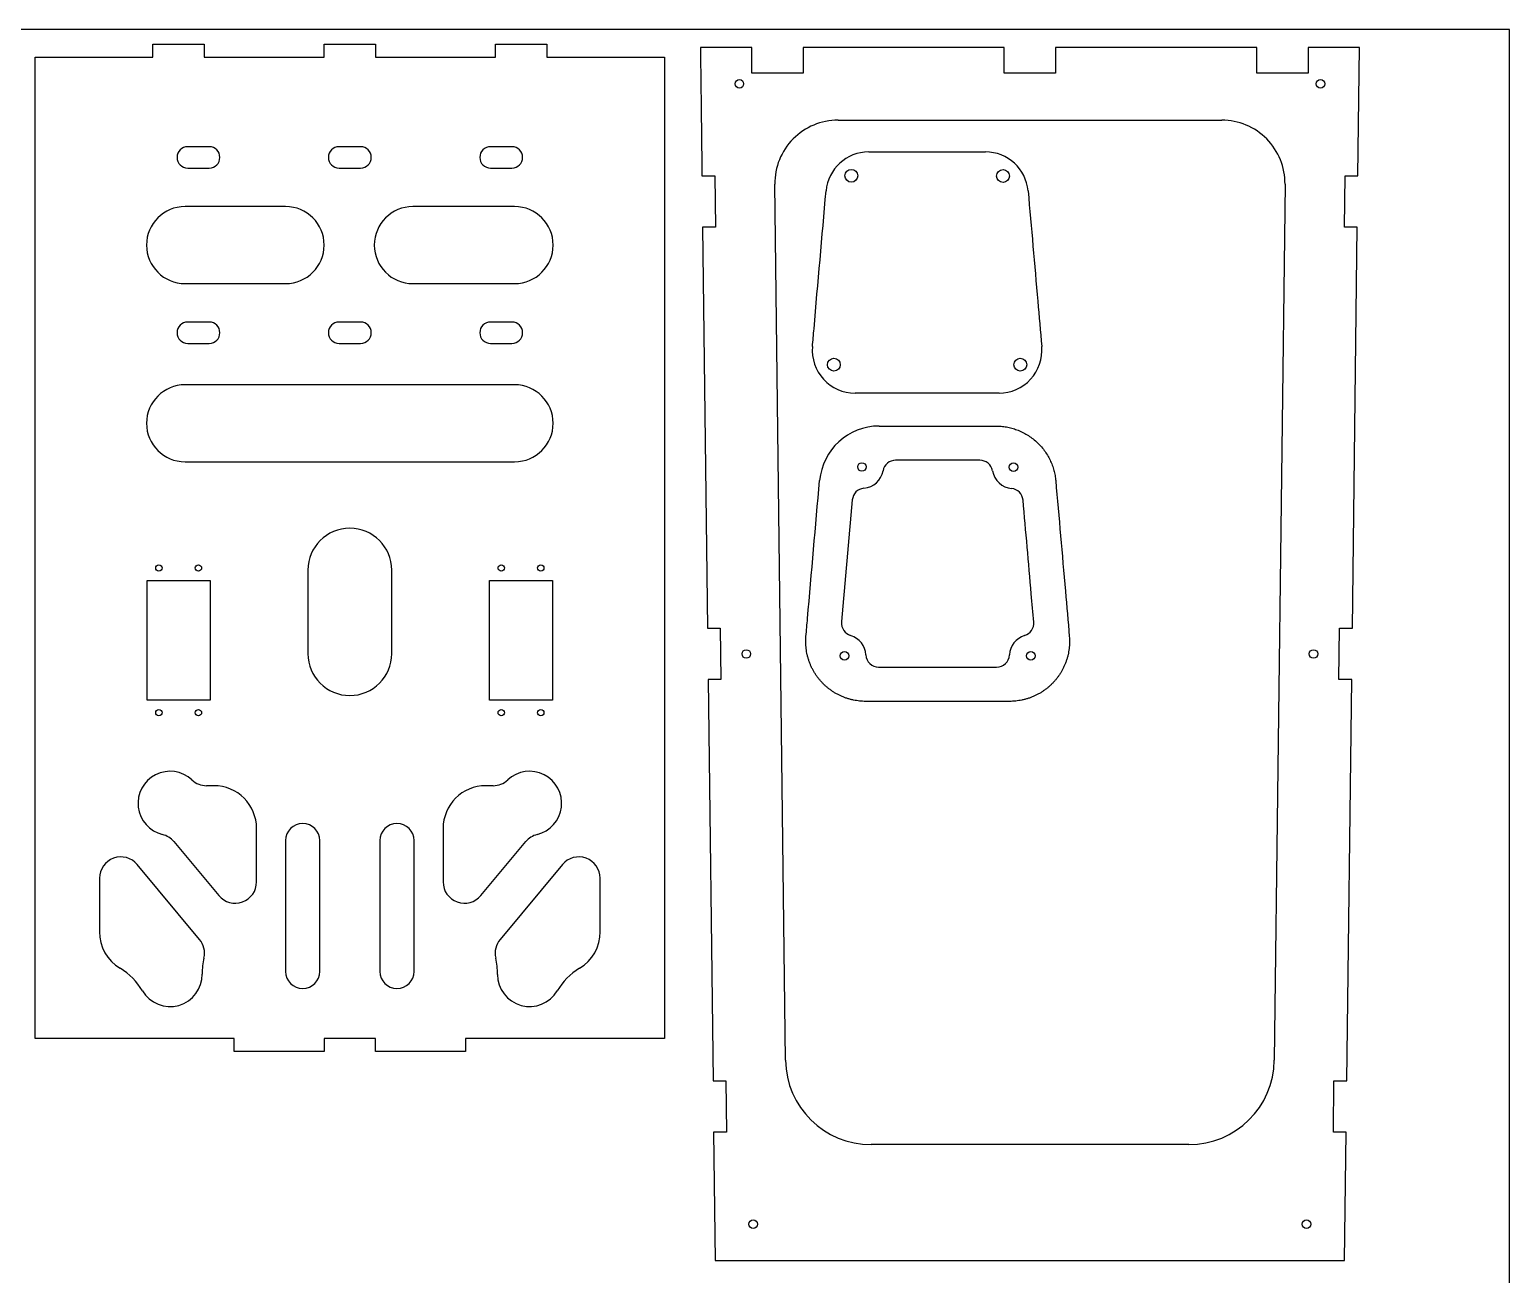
# Model space of a CAD drawing. Header units: millimetres. Extents: x -1421 to 1426, y -1337 to 584.
# Drawn here: x 956.4 to 1426.4, y 188.7 to 584.3 of the extents above; entities that cross this region are included whole.
import ezdxf

# ---------------------------------------------------------------- set-up
doc = ezdxf.new("R2010")
doc.units = ezdxf.units.MM
doc.header["$MEASUREMENT"] = 0
doc.layers.add('Predeterminada', color=18, linetype='Continuous', true_color=0x000000)

msp = doc.modelspace()

# ---------------------------------------------------------------- linework, layer by layer
at = {"layer": 'Predeterminada'}
for p, q in [((995.568, 579.647), (1011.878, 579.647)), ((995.568, 575.57), (995.568, 579.647)), ((1011.878, 579.647), (1011.878, 575.57)), ((1049.935, 575.57), (1049.935, 579.647)), ((1049.935, 579.647), (1066.245, 579.647)), ((1066.245, 579.647), (1066.245, 575.57)), ((1104.302, 575.57), (1104.302, 579.647)), ((1104.302, 579.647), (1120.612, 579.647)), ((1120.612, 579.647), (1120.612, 575.57)), ((1185.733, 578.622), (1169.423, 578.622)), ((1185.733, 570.467), (1185.733, 578.622)), ((1265.923, 578.622), (1202.043, 578.622)), ((1202.043, 578.622), (1202.043, 570.467)), ((1265.923, 570.467), (1265.923, 578.622)), ((1346.114, 578.622), (1282.233, 578.622)), ((1282.233, 578.622), (1282.233, 570.467)), ((1346.114, 570.467), (1346.114, 578.622)), ((1378.734, 578.622), (1362.424, 578.622)), ((1362.424, 578.622), (1362.424, 570.467)), ((1378.236, 537.847), (1378.734, 578.622)), ((958.191, 263.642), (958.191, 575.57)), ((958.191, 575.57), (995.568, 575.57)), ((1011.878, 575.57), (1049.935, 575.57)), ((1066.245, 575.57), (1104.302, 575.57)), ((1120.612, 575.57), (1157.989, 575.57)), ((1157.989, 575.57), (1157.989, 263.642)), ((1202.043, 570.467), (1185.733, 570.467)), ((1282.233, 570.467), (1265.923, 570.467)), ((1362.424, 570.467), (1346.114, 570.467)), ((1213.171, 555.516), (1334.985, 555.516)), ((1013.42, 547.074), (1006.624, 547.074)), ((1061.488, 547.074), (1054.692, 547.074)), ((1109.562, 547.074), (1102.766, 547.074)), ((1222.877, 545.412), (1259.949, 545.412)), ((1006.624, 540.278), (1013.42, 540.278)), ((1054.692, 540.278), (1061.488, 540.278)), ((1102.766, 540.278), (1109.562, 540.278)), ((1169.921, 537.847), (1173.998, 537.847)), ((1173.998, 537.847), (1174.198, 521.537)), ((1373.959, 521.537), (1374.158, 537.847)), ((1374.158, 537.847), (1378.236, 537.847)), ((1196.46, 256.794), (1193.061, 535.159)), ((1355.096, 535.159), (1351.697, 256.794)), ((1037.703, 528.046), (1005.762, 528.046)), ((1110.418, 528.046), (1078.102, 528.046)), ((1174.198, 521.537), (1170.12, 521.537)), ((1170.12, 521.537), (1171.677, 394.023)), ((1378.037, 521.537), (1373.959, 521.537)), ((1376.48, 394.023), (1378.037, 521.537)), ((1005.762, 503.581), (1037.703, 503.581)), ((1078.102, 503.581), (1110.418, 503.581)), ((1013.42, 491.348), (1006.624, 491.348)), ((1061.488, 491.348), (1054.692, 491.348)), ((1109.562, 491.348), (1102.766, 491.348)), ((1006.624, 484.552), (1013.42, 484.552)), ((1054.692, 484.552), (1061.488, 484.552)), ((1102.766, 484.552), (1109.562, 484.552)), ((1110.418, 471.415), (1005.762, 471.415)), ((1264.269, 468.789), (1218.557, 468.789)), ((1226.236, 458.31), (1263.308, 458.31)), ((1005.762, 446.95), (1110.418, 446.95)), ((1258.18, 447.437), (1231.429, 447.437)), ((1044.784, 412.528), (1044.784, 385.971)), ((1071.396, 385.971), (1071.396, 412.528)), ((1171.677, 394.023), (1175.754, 394.023)), ((1175.754, 394.023), (1175.954, 377.713)), ((1372.203, 377.713), (1372.402, 394.023)), ((1372.402, 394.023), (1376.48, 394.023)), ((1226.036, 381.688), (1263.507, 381.688)), ((1175.954, 377.713), (1171.876, 377.713)), ((1171.876, 377.713), (1173.433, 250.198)), ((1376.281, 377.713), (1372.203, 377.713)), ((1374.724, 250.198), (1376.281, 377.713)), ((1267.627, 370.814), (1221.916, 370.814)), ((1014.883, 344.02), (1012.597, 344.02)), ((1103.582, 344.02), (1101.297, 344.02)), ((1028.474, 313.455), (1028.474, 330.428)), ((1087.706, 330.428), (1087.706, 313.455)), ((1002.211, 326.234), (1016.454, 309.109)), ((1037.703, 326.564), (1037.703, 285.006)), ((1048.576, 285.006), (1048.576, 326.564)), ((1067.604, 326.564), (1067.604, 285.006)), ((1078.477, 285.006), (1078.477, 326.564)), ((1099.726, 309.109), (1113.969, 326.234)), ((1010.369, 295.171), (990.599, 318.94)), ((1125.581, 318.94), (1105.811, 295.171)), ((978.579, 314.594), (978.579, 297.621)), ((1137.601, 297.621), (1137.601, 314.594)), ((1021.393, 263.642), (958.191, 263.642)), ((1021.393, 259.564), (1021.393, 263.642)), ((1066.245, 263.642), (1049.935, 263.642)), ((1049.935, 263.642), (1049.935, 259.564)), ((1066.245, 259.564), (1066.245, 263.642)), ((1157.989, 263.642), (1094.787, 263.642)), ((1094.787, 263.642), (1094.787, 259.564)), ((1049.935, 259.564), (1021.393, 259.564)), ((1094.787, 259.564), (1066.245, 259.564)), ((1173.433, 250.198), (1177.51, 250.198)), ((1177.51, 250.198), (1177.71, 233.888)), ((1370.447, 233.888), (1370.646, 250.198)), ((1370.646, 250.198), (1374.724, 250.198)), ((1177.71, 233.888), (1173.632, 233.888)), ((1173.632, 233.888), (1174.13, 193.113)), ((1374.525, 233.888), (1370.447, 233.888)), ((1374.027, 193.113), (1374.525, 233.888)), ((1324.516, 229.943), (1223.641, 229.943)), ((1174.13, 193.113), (1374.027, 193.113))]:
    msp.add_line(p, q, dxfattribs=at)
for points in [[(526.352, -15.702), (1426.352, -15.702), (1426.352, 584.298), (526.352, 584.298), (526.352, -15.702)], [(993.723, 409.203), (1013.723, 409.203), (1013.723, 371.203), (993.723, 371.203), (993.723, 409.203)], [(1102.457, 409.203), (1122.457, 409.203), (1122.457, 371.203), (1102.457, 371.203), (1102.457, 409.203)]]:
    msp.add_lwpolyline(points, dxfattribs=at)
for centre, radius in [((1181.806, 567.069), 1.359), ((1366.351, 567.069), 1.359), ((1217.371, 537.836), 2.039), ((1265.533, 537.763), 2.039), ((1211.816, 477.791), 2.039), ((1271.01, 477.791), 2.039), ((1220.73, 445.298), 1.359), ((1268.892, 445.225), 1.359), ((997.438, 413.212), 1), ((1010.008, 413.212), 1), ((1106.172, 413.212), 1), ((1118.742, 413.212), 1), ((1184.01, 385.868), 1.359), ((1215.175, 385.253), 1.359), ((1274.368, 385.253), 1.359), ((1364.147, 385.868), 1.359), ((997.438, 367.212), 1), ((1010.008, 367.212), 1), ((1106.172, 367.212), 1), ((1118.742, 367.212), 1), ((1186.214, 204.666), 1.359), ((1361.943, 204.666), 1.359)]:
    msp.add_circle(centre, radius, dxfattribs=at)
for centre, radius, start, end in [((1213.171, 535.405), 20.112, 90, 180.69952), ((1334.985, 535.405), 20.112, 359.30049, 90), ((1006.624, 543.676), 3.398, 90, 180), ((1013.42, 543.676), 3.398, 0, 90), ((1054.692, 543.676), 3.398, 90, 180), ((1061.488, 543.676), 3.398, 0, 90), ((1102.766, 543.676), 3.398, 90, 180), ((1109.562, 543.676), 3.398, 0, 90), ((1222.877, 531.82), 13.592, 90, 174.92946), ((1259.949, 531.82), 13.592, 5.07057, 89.99964), ((1006.624, 543.676), 3.398, 180, 270), ((1013.42, 543.676), 3.398, 270, 0), ((1054.692, 543.676), 3.398, 180, 270), ((1061.488, 543.676), 3.398, 270, 0), ((1102.766, 543.676), 3.398, 180, 270), ((1109.562, 543.676), 3.398, 270, 0), ((1005.762, 515.813), 12.232, 90, 180), ((1037.703, 515.813), 12.232, 0, 90), ((1078.102, 515.813), 12.232, 90, 180), ((1110.418, 515.813), 12.232, 0, 90), ((1005.762, 515.813), 12.232, 180, 270), ((1037.703, 515.813), 12.232, 270, 0), ((1078.102, 515.813), 12.232, 180, 270), ((1110.418, 515.813), 12.232, 270, 0), ((1006.624, 487.95), 3.398, 90, 180), ((1013.42, 487.95), 3.398, 0, 90), ((1054.692, 487.95), 3.398, 90, 180), ((1061.488, 487.95), 3.398, 0, 90), ((1102.766, 487.95), 3.398, 90, 180), ((1109.562, 487.95), 3.398, 0, 90), ((1006.624, 487.95), 3.398, 180, 270), ((1013.42, 487.95), 3.398, 270, 0), ((1054.692, 487.95), 3.398, 180, 270), ((1061.488, 487.95), 3.398, 270, 0), ((1102.766, 487.95), 3.398, 180, 270), ((1109.562, 487.95), 3.398, 270, 0), ((1218.557, 482.381), 13.592, 175.08527, 269.99977), ((1264.269, 482.381), 13.592, 270.00011, 4.91468), ((1005.762, 459.183), 12.232, 90, 180), ((1110.418, 459.183), 12.232, 0, 90), ((1005.762, 459.183), 12.232, 180, 270), ((1110.418, 459.183), 12.232, 270, 0), ((1226.236, 439.282), 19.028, 90, 174.92946), ((1231.429, 443.359), 4.077, 89.99999, 169.731), ((1258.18, 443.359), 4.077, 9.87973, 90.00006), ((1220.73, 445.298), 6.796, 275.20232, 349.731), ((1268.892, 445.225), 6.796, 189.87972, 264.41338), ((1221.716, 434.469), 4.077, 95.20232, 174.9454), ((1267.833, 434.403), 4.077, 5.05443, 84.41337), ((1058.09, 412.528), 13.306, 90, 180), ((1058.09, 412.528), 13.306, 0, 90), ((1218.325, 395.66), 4.077, 175.06758, 253.16227), ((1271.219, 395.66), 4.077, 286.83762, 4.93237), ((1215.175, 385.253), 6.796, 2.69842, 73.16228), ((1274.368, 385.253), 6.796, 106.83762, 177.30147), ((1058.09, 385.971), 13.306, 180, 270), ((1058.09, 385.971), 13.306, 270, 0), ((1226.036, 385.765), 4.077, 182.69842, 270.00001), ((1263.507, 385.765), 4.077, 270, 357.30147), ((1001.005, 338.396), 10.194, 46.97446, 256.31602), ((1115.175, 338.396), 10.194, 283.68398, 133.02554), ((1012.597, 350.816), 6.796, 226.97446, 270), ((1014.883, 330.428), 13.592, 0, 90), ((1101.297, 330.428), 13.592, 90, 180), ((1103.582, 350.816), 6.796, 270, 313.02554), ((1043.139, 326.564), 5.437, 90, 180), ((1043.139, 326.564), 5.437, 0, 90), ((1073.041, 326.564), 5.437, 90, 180), ((1073.041, 326.564), 5.437, 0, 90), ((996.986, 321.888), 6.796, 39.75098, 76.31602), ((1119.194, 321.888), 6.796, 103.68398, 140.24902), ((985.374, 314.594), 6.796, 39.75099, 180), ((1130.806, 314.594), 6.796, 360, 140.24901), ((1021.678, 313.455), 6.796, 219.75099, 0), ((1094.502, 313.455), 6.796, 180, 320.24901), ((992.17, 297.621), 13.592, 180, 238.83657), ((1124.01, 297.621), 13.592, 301.16309, 0), ((1005.144, 290.825), 6.796, 346.64868, 39.75099), ((1111.036, 290.825), 6.796, 140.24901, 193.364), ((1031.921, 284.47), 20.726, 166.64868, 180.81633), ((1084.26, 284.464), 20.726, 358.79862, 13.36413), ((974.412, 268.255), 20.726, 30.67411, 58.83711), ((1001.005, 284.029), 10.194, 210.67375, 0.81634), ((1043.139, 285.006), 5.437, 180, 270), ((1043.139, 285.006), 5.437, 270, 0), ((1073.041, 285.006), 5.437, 180, 270), ((1073.041, 285.006), 5.437, 270, 0), ((1115.175, 284.029), 10.194, 180, 329.32597), ((1141.768, 268.255), 20.726, 121.16311, 149.32603), ((1223.641, 257.126), 27.183, 180.69951, 270), ((1324.516, 257.126), 27.183, 270, 359.30049)]:
    msp.add_arc(centre, radius, start, end, dxfattribs=at)
at = {"layer": 'Predeterminada', "extrusion": (1.24382e-10, 1.51871e-12, -1)}
msp.add_open_spline([(1169.423, 578.622), (1169.423, 578.587), (1169.424, 578.546), (1169.432, 577.91), (1169.439, 577.328), (1169.474, 574.422), (1169.503, 572.097), (1169.588, 565.121), (1169.644, 560.471), (1169.774, 549.829), (1169.848, 543.838), (1169.921, 537.847)], degree=3, knots=[638.7330973, 638.7330973, 638.7330973, 638.7330973, 638.8534565, 638.8534565, 640.1360635, 640.1360635, 645.2664914, 645.2664914, 655.5273472, 655.5273472, 668.7459362, 668.7459362, 668.7459362, 668.7459362], dxfattribs=at)
at = {"layer": 'Predeterminada'}
for points, knots in [([(1205.016, 483.545), (1205.179, 485.439), (1206.599, 501.933), (1208.043, 518.424), (1209.338, 533.022)], [-133.3047695, -133.3047695, -133.3047695, -133.3047695, -129.110009, -96.7641385, -96.7641385, -96.7641385, -96.7641385]), ([(1273.487, 533.022), (1274.525, 521.331), (1275.972, 504.839), (1277.397, 488.346), (1277.81, 483.545)], [-706.1807061, -706.1807061, -706.1807061, -706.1807061, -680.2744508, -669.6400643, -669.6400643, -669.6400643, -669.6400643]), ([(1202.958, 391.473), (1203.121, 393.367), (1203.284, 395.261), (1203.447, 397.155), (1204.708, 411.758), (1205.986, 426.363), (1207.282, 440.964)], [-330.0709467, -330.0709467, -330.0709467, -330.0709467, -325.8761862, -325.8761862, -325.8761862, -293.5303156, -293.5303156, -293.5303156, -293.5303156]), ([(1282.262, 440.964), (1283.299, 429.27), (1284.326, 417.573), (1285.341, 405.877), (1285.758, 401.076), (1286.173, 396.274), (1286.586, 391.473)], [-433.3749054, -433.3749054, -433.3749054, -433.3749054, -407.4686501, -407.4686501, -407.4686501, -396.8342635, -396.8342635, -396.8342635, -396.8342635]), ([(1217.654, 434.829), (1216.516, 421.96), (1215.391, 409.092), (1214.28, 396.22), (1214.274, 396.15), (1214.268, 396.081), (1214.262, 396.011)], [297.3530182, 297.3530182, 297.3530182, 297.3530182, 325.8761862, 325.8761862, 325.8761862, 326.0304974, 326.0304974, 326.0304974, 326.0304974]), ([(1275.281, 396.011), (1275.024, 398.986), (1274.767, 401.962), (1274.509, 404.937), (1273.646, 414.88), (1272.774, 424.821), (1271.895, 434.763)], [400.8746502, 400.8746502, 400.8746502, 400.8746502, 407.4686501, 407.4686501, 407.4686501, 429.5035003, 429.5035003, 429.5035003, 429.5035003])]:
    msp.add_open_spline(points, degree=3, knots=knots, dxfattribs=at)
msp.add_rational_spline([(1263.308, 458.31), (1280.722, 458.31), (1282.262, 440.964)], [1, 0.737695375355, 1], degree=2, dxfattribs=at)
for points, weights, knots in [([(1221.916, 370.814), (1213.552, 370.814), (1207.897, 376.977), (1202.241, 383.139), (1202.958, 391.473)], [1, 0.915461652981, 1, 0.915461652981, 1], [-346.6366533, -346.6366533, -346.6366533, -338.3538, -338.3538, -330.0709467, -330.0709467, -330.0709467]), ([(1286.586, 391.473), (1287.302, 383.139), (1281.647, 376.977), (1275.992, 370.814), (1267.627, 370.814)], [1, 0.915461543243, 1, 0.915461543243, 1], [-396.8342635, -396.8342635, -396.8342635, -388.5514048, -388.5514048, -380.268546, -380.268546, -380.268546])]:
    msp.add_rational_spline(points, weights, degree=2, knots=knots, dxfattribs=at)

doc.saveas('drawing.dxf')
